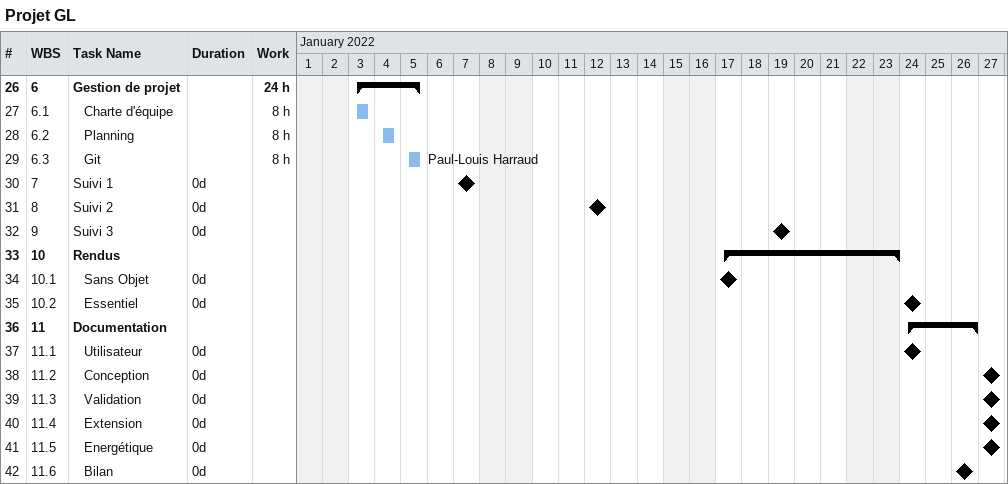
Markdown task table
Projet GL

| ID | WBS | Task | Duration | Start | Finish | Resources | Work (h) |
|---|---|---|---|---|---|---|---|
| 26 | 6 | **Gestion de projet** |  | 2022-01-03 | 2022-01-05 |  | 24 |
| 27 | 6.1 | Charte d'équipe |  | 2022-01-03 | 2022-01-03 |  | 8 |
| 28 | 6.2 | Planning |  | 2022-01-04 | 2022-01-04 |  | 8 |
| 29 | 6.3 | Git |  | 2022-01-05 | 2022-01-05 | Paul-Louis Harraud | 8 |
| 30 | 7 | Suivi 1 | 0d | 2022-01-07 | 2022-01-07 |  |  |
| 31 | 8 | Suivi 2 | 0d | 2022-01-12 | 2022-01-12 |  |  |
| 32 | 9 | Suivi 3 | 0d | 2022-01-19 | 2022-01-19 |  |  |
| 33 | 10 | **Rendus** |  | 2022-01-17 | 2022-01-23 |  |  |
| 34 | 10.1 | Sans Objet | 0d | 2022-01-17 | 2022-01-17 |  |  |
| 35 | 10.2 | Essentiel | 0d | 2022-01-24 | 2022-01-24 |  |  |
| 36 | 11 | **Documentation** |  | 2022-01-24 | 2022-01-26 |  |  |
| 37 | 11.1 | Utilisateur | 0d | 2022-01-24 | 2022-01-24 |  |  |
| 38 | 11.2 | Conception | 0d | 2022-01-27 | 2022-01-27 |  |  |
| 39 | 11.3 | Validation | 0d | 2022-01-27 | 2022-01-27 |  |  |
| 40 | 11.4 | Extension | 0d | 2022-01-27 | 2022-01-27 |  |  |
| 41 | 11.5 | Energétique | 0d | 2022-01-27 | 2022-01-27 |  |  |
| 42 | 11.6 | Bilan | 0d | 2022-01-26 | 2022-01-26 |  |  |
